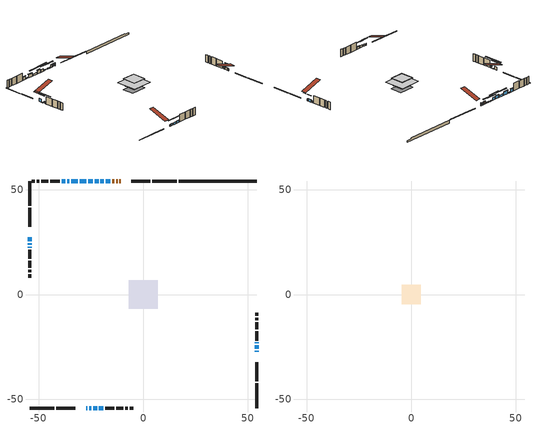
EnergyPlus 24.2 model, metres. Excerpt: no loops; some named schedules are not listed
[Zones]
conditioned space
 floor outside (Floor1 construction): -3.79,-3.79 -3.79,3.79 3.79,3.79 3.79,-3.79 z0.23
 floor adiabatic (AdiabaticFloorConstruction): -6.81,-6.81 -6.81,6.81 6.81,6.81 6.81,-6.81 z2.67
 floor foundation (Slab1 construction): -5.26,-4.03 -5.26,4.03 5.26,4.03 5.26,-4.03 z-1.51
 wall outside (RimJoist1 construction): 16.13,54.24 4.33,54.24 / -54.24,-54.24 -42.45,-54.24 / -54.24,54.24 -54.24,42.45 / 54.24,-54.24 54.24,-42.45 z0.23:0.53
 wall outside (RimJoist2 construction): 3.4,54.24 -5.71,54.24 / -41.52,-54.24 -32.4,-54.24 / -54.24,41.52 -54.24,32.4 / 54.24,-41.52 54.24,-32.4 z0.23:0.53
 wall outside (AdiabaticWallConstruction 1): -10.85,54.24 -11.37,54.24 / -12.3,54.24 -12.94,54.24 / -13.87,54.24 -14.75,54.24 z0.23:2.26
 wall outside (AdiabaticWallConstruction): 54.24,-27.26 54.24,-26.88 / -21.17,-54.24 -19.19,-54.24 z0.23:1.53; -27.26,-54.24 -26.65,-54.24 / 54.24,-23.32 54.24,-22.93 z0.23:1.45; -15.68,54.24 -17.99,54.24 z0.23:0.94; -18.92,54.24 -20.44,54.24 z0.23:0.74; -21.37,54.24 -23.17,54.24 z0.23:1.83; -24.1,54.24 -26.26,54.24 / -54.24,27.26 -54.24,25.48 / -37.21,54.24 -38.99,54.24 z0.23:2.26; -25.72,-54.24 -24.86,-54.24 z0.23:1.47; -23.93,-54.24 -22.1,-54.24 z0.23:1.65; 54.24,-25.95 54.24,-24.25 z0.23:1.73; -27.19,54.24 -30.34,54.24 z0.23:1.35; -54.24,24.56 -54.24,23.74 z0.23:0.51; -31.27,54.24 -34.37,54.24 z0.23:2.34; -35.29,54.24 -36.29,54.24 z0.23:0.54; -54.24,22.81 -54.24,22.43 z0.23:1.27
 wall outside (Wall1 construction): -39.92,54.24 -44.36,54.24 / -18.26,-54.24 -13.82,-54.24 / -54.24,21.5 -54.24,17.06 / 54.24,-22 54.24,-17.56 z0.23:5.11
 wall outside (Wall2 construction): -45.29,54.24 -48.72,54.24 / -12.89,-54.24 -9.46,-54.24 / -54.24,16.13 -54.24,12.7 / 54.24,-16.64 54.24,-13.2 z0.23:5.11
 wall outside (Wall3 construction): -49.65,54.24 -50.84,54.24 / -8.53,-54.24 -7.34,-54.24 / -54.24,11.77 -54.24,10.58 / 54.24,-12.27 54.24,-11.08 z0.23:5.11
 wall outside (Wall4 construction): -51.77,54.24 -53.32,54.24 / -6.41,-54.24 -4.87,-54.24 / -54.24,9.65 -54.24,8.11 / 54.24,-10.15 54.24,-8.61 z0.23:5.11
 wall foundation (FoundationWall1 construction): 17.06,54.24,-1.51 17.06,54.24,0.23 50.53,54.24,0.23 50.53,54.24,-0.31 54.24,54.24,-0.31 54.24,54.24,-1.51
 window (WindowConstruction): 54.24,-27.26 54.24,-26.88 z0.23:1.53
 window (WindowConstruction 15): -27.26,-54.24 -26.65,-54.24 z0.23:1.45
 window (WindowConstruction 7): -15.68,54.24 -17.99,54.24 z0.23:0.94
 window (WindowConstruction 8): -18.92,54.24 -20.44,54.24 z0.23:0.74
 window (WindowConstruction 9): -21.37,54.24 -23.17,54.24 z0.23:1.83
 window (WindowConstruction 10): -24.1,54.24 -26.26,54.24 z0.23:2.26
 window (WindowConstruction 11): -54.24,27.26 -54.24,25.48 z0.23:2.26
 window (WindowConstruction 12): -25.72,-54.24 -24.86,-54.24 z0.23:1.47
 window (WindowConstruction 13): -23.93,-54.24 -22.1,-54.24 z0.23:1.65
 window (WindowConstruction 1): 54.24,-25.95 54.24,-24.25 z0.23:1.73
 window (WindowConstruction 14): -27.19,54.24 -30.34,54.24 z0.23:1.35
 window (WindowConstruction 16): 54.24,-23.32 54.24,-22.93 z0.23:1.45
 window (WindowConstruction 17): -54.24,24.55 -54.24,23.74 z0.23:0.51
 window (WindowConstruction 2): -31.27,54.24 -34.37,54.24 z0.23:2.34
 window (WindowConstruction 3): -35.29,54.24 -36.29,54.24 z0.23:0.53
 window (WindowConstruction 4): -37.21,54.24 -38.99,54.24 z0.23:2.26
 window (WindowConstruction 5): -54.24,22.81 -54.24,22.43 z0.23:1.27
 window (WindowConstruction 6): -21.17,-54.24 -19.19,-54.24 z0.23:1.53
 door (Door): -10.86,54.24 -11.37,54.24 z0.23:2.26
 door (Door 1): -12.3,54.24 -12.94,54.24 z0.23:2.26
 door (Door 2): -13.87,54.24 -14.75,54.24 z0.23:2.26
 ceiling adiabatic (AdiabaticFloorConstruction): 6.81,-6.81 6.81,6.81 -6.81,6.81 -6.81,-6.81 z2.67
attic - vented
 floor to conditioned space (Floor2 construction Reversed): -4.44,-4.44 -4.44,4.44 4.44,4.44 4.44,-4.44 z5.11; -4.61,-4.61 -4.61,4.61 4.61,4.61 4.61,-4.61 z5.11
 roof outside (Roof1 construction): -9.93,54.24,5.11 -9.93,41.78,9.26 -6.64,41.78,9.26 -6.64,54.24,5.11; -28.19,-54.24,5.11 -28.19,-41.78,9.26 -31.48,-41.78,9.26 -31.48,-54.24,5.11; -54.24,28.19,5.11 -41.78,28.19,9.26 -41.78,31.48,9.26 -54.24,31.48,5.11; 54.24,-28.19,5.11 41.78,-28.19,9.26 41.78,-31.48,9.26 54.24,-31.48,5.11
shading: 54.24,-23.91 54.24,-30.23 54.66,-30.23 54.66,-23.91 z4.49; -20.96,54.24 -12.71,54.24 -12.71,54.66 -20.96,54.66 z3.91; -23.41,54.24 -15.95,54.24 -15.95,54.66 -23.41,54.66 z3.71; -26.14,54.24 -18.4,54.24 -18.4,54.66 -26.14,54.66 z4.8; -26.46,54.24 -23.9,54.24 -23.9,54.66 -26.46,54.66 z2.46; -54.24,22.51 -54.24,30.23 -54.66,30.23 -54.66,22.51 z5.23; -21.89,-54.24 -28.69,-54.24 -28.69,-54.66 -21.89,-54.66 z4.44; -19.13,-54.24 -26.9,-54.24 -26.9,-54.66 -19.13,-54.66 z4.62; 54.24,-24.05 54.24,-26.15 54.66,-26.15 54.66,-24.05 z1.93; -33.31,54.24 -24.22,54.24 -24.22,54.66 -33.31,54.66 z4.32; -54.24,17.93 -54.24,30.36 -54.66,30.36 -54.66,17.93 z6.32; -34.57,54.24 -31.07,54.24 -31.07,54.66 -34.57,54.66 z2.54; -36.49,54.24 -35.09,54.24 -35.09,54.66 -36.49,54.66 z0.74; -39.19,54.24 -37.01,54.24 -37.01,54.66 -39.19,54.66 z2.46; -54.24,22.23 -54.24,23.01 -54.66,23.01 -54.66,22.23 z1.47; -18.99,-54.24 -21.37,-54.24 -21.37,-54.66 -18.99,-54.66 z1.73
[Building]
Building 1: Terrain=Suburbs
[Site:Location]
Quebec Intl AP_QC: Latitude {deg}=46.8; Longitude {deg}=-71.38; Time Zone {hr}=-5; Elevation {m}=74; Keep Site Location Information=Yes
[Site:GroundTemperature:Shallow]
0.0108218, -2.24938, -2.43038, -1.3578, 2.94801, 7.23376, 10.9493, 13.303, 13.5029, 11.5886, 7.96783, 3.81355
[Site:WaterMainsTemperature]
Calculation Method=Schedule; Temperature Schedule=mains temperature schedule
[Material] Roughness=Rough; Thermal Absorptance=0.9
Name | Thickness {m} | Conductivity {W/m-K} | Density {kg/m3} | Specific Heat {J/kg-K} | Solar Absorptance | Visible Absorptance
asphalt or fiberglass shingles | 0.00635 | 0.162714 | 1121.4 | 1465.45 | 0.4 | 0.4
ceiling loosefill ins | 0.254 | 0.0480833 | 16.02 | 1046.75 | 0.7 | 0.7
ceiling stud and cavity | 0.1397 | 0.0857699 | 65.682 | 1177.47 | 0.7 | 0.7
concrete 4.0 in. | 0.1016 | 1.803125 | 2242.8 | 837.4 | 0.7 | 0.7
concrete 8.0 in. | 0.2032 | 1.803125 | 2242.8 | 837.4 | 0.7 | 0.7
door material | 0.04445 | 0.0451087 | 512.64 | 1214.23 | 0.7 | 0.7
exterior vertical ins | 0.0348425 | 0.029427 | 32.04 | 1214.23 | 0.7 | 0.7
floor covering | 0.0127 | 0.0433444 | 54.468 | 1339.84 | 0.6 | 0.6
floor rigid ins | 0.155448 | 0.029427 | 32.04 | 1214.23 | 0.7 | 0.7
floor rigid ins 1; wall rigid ins 2 | 0.512978 | 0.029427 | 32.04 | 1214.23 | 0.7 | 0.7
floor stud and cavity | 0.1397 | 0.223362 | 92.3553 | 1139.71 | 0.7 | 0.7
floor stud and cavity 1 | 0.1397 | 1.75129 | 37.0049 | 1207.88 | 0.7 | 0.7
furniture material conditioned space 1 | 0.1524 | 0.115458 | 640.8 | 1214.23 | 0.6 | 0.6
gypsum board | 0.0127 | 0.160291 | 801 | 837.4 | 0.6 | 0.6
gypsum board 1 | 0.0127 | 0.160291 | 801 | 837.4 | 0.7 | 0.7
osb sheathing 0.5 in. | 0.0127 | 0.115458 | 512.64 | 1214.23 | 0.7 | 0.7
osb sheathing 0.75 in. | 0.01905 | 0.115458 | 512.64 | 1214.23 | 0.7 | 0.7
osb sheathing 2.0 in. | 0.0508 | 0.115458 | 512.64 | 1214.23 | 0.7 | 0.7
rim joist rigid ins; wall rigid ins | 0.051816 | 0.029427 | 32.04 | 1214.23 | 0.7 | 0.7
rim joist stud and cavity | 0.0508 | 0.0385396 | 125.044 | 1163.47 | 0.6 | 0.6
wall rigid ins 1 | 0.103632 | 0.029427 | 32.04 | 1214.23 | 0.7 | 0.7
wall stud and cavity | 0.1397 | 0.152575 | 139.0536 | 1170.24 | 0.7 | 0.7
wall stud and cavity 1 | 0.1397 | 0.153758 | 139.0536 | 1170.24 | 0.7 | 0.7
wall stud and cavity 2 | 0.1397 | 0.319922 | 139.0536 | 1170.24 | 0.7 | 0.7
wall stud and cavity 3 | 0.1397 | 0.17099 | 139.0536 | 1170.24 | 0.7 | 0.7
wall stud and cavity 4 | 0.0889 | 0.380278 | 52.3479 | 1209.89 | 0.7 | 0.7
wall stud and cavity 5 | 0.0889 | 0.391764 | 83.0341 | 1211.67 | 0.7 | 0.7
wood siding | 0.0254 | 0.102417 | 544.68 | 1172.36 | 0.4 | 0.4
wood siding 1; wood siding 2; wood siding 3 | 0.0254 | 0.102417 | 544.68 | 1172.36 | 0.7 | 0.7
[WindowMaterial:SimpleGlazingSystem]
Name | U-Factor {W/m2-K} | Solar Heat Gain Coefficient
WindowMaterial | 2.04862 | 0.29
WindowMaterial 1 | 1.67274 | 0.42
WindowMaterial 10 | 1.77324 | 0.4
WindowMaterial 11 | 1.797087 | 0.38
WindowMaterial 12 | 1.76926 | 0.39
WindowMaterial 13 | 1.60233 | 0.44
WindowMaterial 14 | 2.97754 | 0.61
WindowMaterial 15 | 2.992306 | 0.59
WindowMaterial 16 | 2.830483 | 0.28
WindowMaterial 2 | 1.55804 | 0.46
WindowMaterial 3 | 1.882257 | 0.35
WindowMaterial 4 | 1.802765 | 0.39
WindowMaterial 5 | 2.06793 | 0.29
WindowMaterial 6 | 1.765858 | 0.39
WindowMaterial 7 | 1.7846 | 0.38
WindowMaterial 8 | 1.77494 | 0.38
WindowMaterial 9 | 1.65911 | 0.43
[Construction]
AdiabaticFloorConstruction: floor stud and cavity 1, floor rigid ins 1, osb sheathing 0.75 in., floor covering
AdiabaticWallConstruction: wood siding 2, wall rigid ins 2, wall stud and cavity 4, gypsum board
AdiabaticWallConstruction 1: wood siding 3, wall rigid ins 2, wall stud and cavity 4, gypsum board
Door; Door 1; Door 2: door material
Floor1 construction: floor stud and cavity, floor rigid ins, osb sheathing 0.75 in., floor covering
Floor2 construction Reversed: gypsum board, ceiling stud and cavity, ceiling loosefill ins
FoundationWall1 construction: concrete 8.0 in., gypsum board 1
furniture construction conditioned space 1: furniture material conditioned space 1
PartitionWallConstruction: gypsum board, wall stud and cavity 5, gypsum board
RimJoist1 construction; RimJoist2 construction: wood siding 1, rim joist rigid ins, osb sheathing 2.0 in., rim joist stud and cavity
Roof1 construction: asphalt or fiberglass shingles
Slab1 construction: concrete 4.0 in.
Wall1 construction: wood siding, wall rigid ins, osb sheathing 0.5 in., wall stud and cavity, gypsum board
Wall2 construction: wood siding, wall rigid ins, osb sheathing 0.5 in., wall stud and cavity 1, gypsum board
Wall3 construction: wood siding, wall rigid ins 1, osb sheathing 0.5 in., wall stud and cavity 2, gypsum board
Wall4 construction: wood siding, wall rigid ins, osb sheathing 0.5 in., wall stud and cavity 3, gypsum board
WindowConstruction: WindowMaterial
WindowConstruction 1: WindowMaterial 1
WindowConstruction 10: WindowMaterial 10
WindowConstruction 11; WindowConstruction 4: WindowMaterial 4
WindowConstruction 12: WindowMaterial 11
WindowConstruction 13: WindowMaterial 12
WindowConstruction 14: WindowMaterial 13
WindowConstruction 15: WindowMaterial 14
WindowConstruction 16: WindowMaterial 15
WindowConstruction 17: WindowMaterial 16
WindowConstruction 2: WindowMaterial 2
WindowConstruction 3: WindowMaterial 3
WindowConstruction 5: WindowMaterial 5
WindowConstruction 6: WindowMaterial 6
WindowConstruction 7: WindowMaterial 7
WindowConstruction 8: WindowMaterial 8
WindowConstruction 9: WindowMaterial 9
[Zone] Multiplier=1; Part of Total Floor Area=Yes
Name | Volume {m3}
attic - vented | 110.57
conditioned space | 691.6
[Space]
Name | Zone | Volume {m3}
attic - vented 1 | attic - vented | 110.57
conditioned space 1 | conditioned space | 691.6
[ZoneInfiltration:EffectiveLeakageArea]
infil attic - vented 1: Zone or Space=attic - vented 1; Schedule=Always On Discrete; Effective Air Leakage Area {cm2}=6050.95; Stack Coefficient=0.000289019; Wind Coefficient=1.14864e-05
[ZoneMixing]
whole house fan mix: Zone or Space=attic - vented; Schedule=Always On Continuous; Design Flow Rate Calculation Method=Flow/Zone; Design Flow Rate {m3/s}=0; Source Zone or Space=conditioned space
[SurfaceProperty:ExposedFoundationPerimeter]
Slab1: Exposed Perimeter Calculation Method=TotalExposedPerimeter; Total Exposed Perimeter {m}=37.187
[InternalMass] Zone or ZoneList=conditioned space; Space or SpaceList=conditioned space 1
Name | Construction | Surface Area {m2}
furniture mass conditioned space 1 | furniture construction conditioned space 1 | 131.208
partition wall mass | PartitionWallConstruction | 328.02
[Lights]
interior lighting: Zone or ZoneList or Space or SpaceList=conditioned space 1; Schedule=interior lighting schedule; Design Level Calculation Method=LightingLevel; Lighting Level {W}=343.2; Return Air Fraction=0; Fraction Radiant=0.6; Fraction Visible=0.2; Fraction Replaceable=1
[People]
occupants: Zone or ZoneList or Space or SpaceList=conditioned space 1; Number of People Schedule=occupants schedule; Number of People Calculation Method=People; Number of People=3; Fraction Radiant=0.314171; Sensible Heat Fraction=0.56303; Activity Level Schedule=occupants activity schedule; Carbon Dioxide Generation Rate {m3/s-W}=0; Enable ASHRAE 55 Comfort Warnings=No; Mean Radiant Temperature Calculation Type=EnclosureAveraged
[ElectricEquipment] Zone or ZoneList or Space or SpaceList=conditioned space 1; Design Level Calculation Method=EquipmentLevel
Name | Schedule | Design Level {W} | Fraction Latent | Fraction Radiant | Fraction Lost
clothes dryer | clothes dryer schedule | 140.772 | 0.015 | 0.081 | 0.85
clothes washer | clothes washer schedule | 32.1985 | 0.03 | 0.162 | 0.7
cooking range | cooking range schedule | 215.147 | 0.08 | 0.432 | 0.2
dishwasher | dishwasher schedule | 66.8632 | 0.3 | 0.18 | 0.4
fridge | fridge schedule | 72.9452 | 0 | 0.6 | 0
mech vent bath fan 0 | mech vent bath fan 0 schedule | 50.2 | 0 | 0 | 1
mech vent house fan | mech vent house fan schedule | 0 | 0 | 0 | 1
mech vent house fan cfis | mech vent house fan cfis schedule | 0 | 0 | 0 | 0
mech vent range fan 0 | mech vent range fan 0 schedule | 57 | 0 | 0 | 1
misc plug loads | misc plug loads schedule | 494.7 | 0.045 | 0.513 | 0.1
whole house fan | Always On Discrete | 0 | 0 | 0 | 1
[OtherEquipment] Zone or ZoneList or Space or SpaceList=conditioned space 1; Design Level Calculation Method=EquipmentLevel
Name | Fuel Type | Schedule | Design Level {W} | Fraction Latent | Fraction Radiant | Fraction Lost
clothes dryer 1 | Electricity | clothes dryer schedule | 0 | 0.015 | 0.081 | 0.85
cooking range 1 | Electricity | cooking range schedule | 0 | 0.08 | 0.432 | 0.2
general water use latent | None | general water use schedule | 62.594 | 1 | 0 | 0
general water use sensible | None | general water use schedule | -61.6891 | 0 | 0.6 | 0
mech vent house fan latent load | None | Always On Discrete | 0 | 1 | 0 | 0
mech vent house fan sensible load | None | Always On Discrete | 0 | 0 | 0 | 0
water heater energy adjustment1 | Electricity | Always On Discrete | 0.01 | 0 | 0 | 1
[ZoneInfiltration:DesignFlowRate] Zone or ZoneList or Space or SpaceList=conditioned space 1; Schedule=Always On Discrete; Design Flow Rate Calculation Method=Flow/Zone; Design Flow Rate {m3/s}=0
infil flow; natural vent flow; whole house fan flow
[ZoneControl:Thermostat]
conditioned space Thermostat: Zone or ZoneList=conditioned space; Control Type Schedule=conditioned space Thermostat Schedule; Control 1=conditioned space temperature setpoint; Temperature Difference Between Cutout And Setpoint {deltaC}=0
[ThermostatSetpoint:DualSetpoint]
conditioned space temperature setpoint: Heating Setpoint Temperature Schedule=heating setpoint; Cooling Setpoint Temperature Schedule=cooling setpoint
[Zone equipment]
conditioned space: electric baseboard
[Foundation:Kiva]
Foundation Kiva 1: Initial Indoor Air Temperature {C}=18; Wall Height Above Grade {m}=0.230002; Wall Depth Below Slab {m}=0.2032; Custom Block Material Name 1=exterior vertical ins; Custom Block Depth 1 {m}=1.74001; Custom Block X Position 1 {m}=0.2159; Custom Block Z Position 1 {m}=0
[Foundation:Kiva:Settings]
Soil Conductivity {W/m-K}=0.849921; Soil Density {kg/m3}=1842.3; Soil Specific Heat {J/kg-K}=418.7; Ground Solar Absorptivity=0.9; Ground Thermal Absorptivity=0.9; Ground Surface Roughness {m}=0.03; Far-Field Width {m}=40; Deep-Ground Boundary Condition=ZeroFlux; Deep-Ground Depth {m}=40; Minimum Cell Dimension {m}=0.2; Maximum Cell Growth Coefficient=3; Simulation Timestep=Timestep
[Exterior:Lights]
exterior lighting: Schedule=exterior lighting schedule; Design Level {W}=75.6
[EnergyManagementSystem:Sensor] Output:Variable or Output:Meter Index Key=conditioned space
Name | Output:Variable or Output:Meter
conditioned_space_clg_unmet_s | Zone Cooling Setpoint Not Met Time
conditioned_space_htg_unmet_s | Zone Heating Setpoint Not Met Time
fridge_tin_s; tin_s; tin_s_1 | Zone Mean Air Temperature
tout_s | Zone Outdoor Air Drybulb Temperature
win_s | Zone Air Humidity Ratio
[Schedule:Constant]
Name | Hourly Value
Always On Continuous; mech vent house fan schedule; mech vent house fan cfis schedule; Always On Discrete | 1
occupants activity schedule | 117.228
fridge schedule | 0
[Schedule:Week:Daily]
interior lighting schedule Week Rule - Jan1-Jan27: interior lighting schedule day, interior lighting schedule day, interior lighting schedule day, interior lighting schedule day, interior lighting schedule day, interior lighting schedule day, interior lighting schedule day, interior lighting schedule default day, interior lighting schedule default day, interior lighting schedule default day, interior lighting schedule default day, interior lighting schedule default day
interior lighting schedule Week Rule - Jan28-Feb3: interior lighting schedule day, interior lighting schedule day, interior lighting schedule day, interior lighting schedule day, interior lighting schedule day 1, interior lighting schedule day 1, interior lighting schedule day 1, interior lighting schedule default day, interior lighting schedule default day, interior lighting schedule default day, interior lighting schedule default day, interior lighting schedule default day
interior lighting schedule Week Rule - Feb4-Feb24: interior lighting schedule day 1, interior lighting schedule day 1, interior lighting schedule day 1, interior lighting schedule day 1, interior lighting schedule day 1, interior lighting schedule day 1, interior lighting schedule day 1, interior lighting schedule default day, interior lighting schedule default day, interior lighting schedule default day, interior lighting schedule default day, interior lighting schedule default day
interior lighting schedule Week Rule - Feb25-Mar3: interior lighting schedule day 1, interior lighting schedule day 1, interior lighting schedule day 1, interior lighting schedule day 1, interior lighting schedule day 2, interior lighting schedule day 2, interior lighting schedule day 2, interior lighting schedule default day, interior lighting schedule default day, interior lighting schedule default day, interior lighting schedule default day, interior lighting schedule default day
interior lighting schedule Week Rule - Mar4-Mar31: interior lighting schedule day 2, interior lighting schedule day 2, interior lighting schedule day 2, interior lighting schedule day 2, interior lighting schedule day 2, interior lighting schedule day 2, interior lighting schedule day 2, interior lighting schedule default day, interior lighting schedule default day, interior lighting schedule default day, interior lighting schedule default day, interior lighting schedule default day
interior lighting schedule Week Rule - Apr1-Apr28: interior lighting schedule day 3, interior lighting schedule day 3, interior lighting schedule day 3, interior lighting schedule day 3, interior lighting schedule day 3, interior lighting schedule day 3, interior lighting schedule day 3, interior lighting schedule default day, interior lighting schedule default day, interior lighting schedule default day, interior lighting schedule default day, interior lighting schedule default day
interior lighting schedule Week Rule - Apr29-May5: interior lighting schedule day 3, interior lighting schedule day 3, interior lighting schedule day 4, interior lighting schedule day 4, interior lighting schedule day 4, interior lighting schedule day 4, interior lighting schedule day 4, interior lighting schedule default day, interior lighting schedule default day, interior lighting schedule default day, interior lighting schedule default day, interior lighting schedule default day
interior lighting schedule Week Rule - May6-May26: interior lighting schedule day 4, interior lighting schedule day 4, interior lighting schedule day 4, interior lighting schedule day 4, interior lighting schedule day 4, interior lighting schedule day 4, interior lighting schedule day 4, interior lighting schedule default day, interior lighting schedule default day, interior lighting schedule default day, interior lighting schedule default day, interior lighting schedule default day
interior lighting schedule Week Rule - May27-Jun2: interior lighting schedule day 4, interior lighting schedule day 4, interior lighting schedule day 4, interior lighting schedule day 4, interior lighting schedule day 4, interior lighting schedule day 5, interior lighting schedule day 5, interior lighting schedule default day, interior lighting schedule default day, interior lighting schedule default day, interior lighting schedule default day, interior lighting schedule default day
interior lighting schedule Week Rule - Jun3-Jun30: interior lighting schedule day 5, interior lighting schedule day 5, interior lighting schedule day 5, interior lighting schedule day 5, interior lighting schedule day 5, interior lighting schedule day 5, interior lighting schedule day 5, interior lighting schedule default day, interior lighting schedule default day, interior lighting schedule default day, interior lighting schedule default day, interior lighting schedule default day
interior lighting schedule Week Rule - Jul1-Jul28: interior lighting schedule day 6, interior lighting schedule day 6, interior lighting schedule day 6, interior lighting schedule day 6, interior lighting schedule day 6, interior lighting schedule day 6, interior lighting schedule day 6, interior lighting schedule default day, interior lighting schedule default day, interior lighting schedule default day, interior lighting schedule default day, interior lighting schedule default day
interior lighting schedule Week Rule - Jul29-Aug4: interior lighting schedule day 6, interior lighting schedule day 6, interior lighting schedule day 6, interior lighting schedule day 7, interior lighting schedule day 7, interior lighting schedule day 7, interior lighting schedule day 7, interior lighting schedule default day, interior lighting schedule default day, interior lighting schedule default day, interior lighting schedule default day, interior lighting schedule default day
interior lighting schedule Week Rule - Aug5-Aug25: interior lighting schedule day 7, interior lighting schedule day 7, interior lighting schedule day 7, interior lighting schedule day 7, interior lighting schedule day 7, interior lighting schedule day 7, interior lighting schedule day 7, interior lighting schedule default day, interior lighting schedule default day, interior lighting schedule default day, interior lighting schedule default day, interior lighting schedule default day
interior lighting schedule Week Rule - Aug26-Sep1: interior lighting schedule day 7, interior lighting schedule day 7, interior lighting schedule day 7, interior lighting schedule day 7, interior lighting schedule day 7, interior lighting schedule day 7, interior lighting schedule day 8, interior lighting schedule default day, interior lighting schedule default day, interior lighting schedule default day, interior lighting schedule default day, interior lighting schedule default day
interior lighting schedule Week Rule - Sep2-Sep29: interior lighting schedule day 8, interior lighting schedule day 8, interior lighting schedule day 8, interior lighting schedule day 8, interior lighting schedule day 8, interior lighting schedule day 8, interior lighting schedule day 8, interior lighting schedule default day, interior lighting schedule default day, interior lighting schedule default day, interior lighting schedule default day, interior lighting schedule default day
interior lighting schedule Week Rule - Sep30-Oct6: interior lighting schedule day 8, interior lighting schedule day 9, interior lighting schedule day 9, interior lighting schedule day 9, interior lighting schedule day 9, interior lighting schedule day 9, interior lighting schedule day 9, interior lighting schedule default day, interior lighting schedule default day, interior lighting schedule default day, interior lighting schedule default day, interior lighting schedule default day
interior lighting schedule Week Rule - Oct7-Oct27: interior lighting schedule day 9, interior lighting schedule day 9, interior lighting schedule day 9, interior lighting schedule day 9, interior lighting schedule day 9, interior lighting schedule day 9, interior lighting schedule day 9, interior lighting schedule default day, interior lighting schedule default day, interior lighting schedule default day, interior lighting schedule default day, interior lighting schedule default day
interior lighting schedule Week Rule - Oct28-Nov3: interior lighting schedule day 9, interior lighting schedule day 9, interior lighting schedule day 9, interior lighting schedule day 9, interior lighting schedule day 10, interior lighting schedule day 10, interior lighting schedule day 10, interior lighting schedule default day, interior lighting schedule default day, interior lighting schedule default day, interior lighting schedule default day, interior lighting schedule default day
interior lighting schedule Week Rule - Nov4-Nov24: interior lighting schedule day 10, interior lighting schedule day 10, interior lighting schedule day 10, interior lighting schedule day 10, interior lighting schedule day 10, interior lighting schedule day 10, interior lighting schedule day 10, interior lighting schedule default day, interior lighting schedule default day, interior lighting schedule default day, interior lighting schedule default day, interior lighting schedule default day
interior lighting schedule Week Rule - Nov25-Dec1: interior lighting schedule day 10, interior lighting schedule day 10, interior lighting schedule day 10, interior lighting schedule day 10, interior lighting schedule day 10, interior lighting schedule day 10, interior lighting schedule day 11, interior lighting schedule default day, interior lighting schedule default day, interior lighting schedule default day, interior lighting schedule default day, interior lighting schedule default day
interior lighting schedule Week Rule - Dec2-Dec31: interior lighting schedule day 11, interior lighting schedule day 11, interior lighting schedule day 11, interior lighting schedule day 11, interior lighting schedule day 11, interior lighting schedule day 11, interior lighting schedule day 11, interior lighting schedule default day, interior lighting schedule default day, interior lighting schedule default day, interior lighting schedule default day, interior lighting schedule default day
occupants schedule Week Rule - Jan1-Dec31: occupants schedule day, occupants schedule day, occupants schedule day, occupants schedule day, occupants schedule day, occupants schedule day, occupants schedule day, occupants schedule default day, occupants schedule default day, occupants schedule default day, occupants schedule default day, occupants schedule default day
clothes dryer schedule Week Rule - Jan1-Dec31: clothes dryer schedule day, clothes dryer schedule day, clothes dryer schedule day, clothes dryer schedule day, clothes dryer schedule day, clothes dryer schedule day, clothes dryer schedule day, clothes dryer schedule default day, clothes dryer schedule default day, clothes dryer schedule default day, clothes dryer schedule default day, clothes dryer schedule default day
clothes washer schedule Week Rule - Jan1-Dec31: clothes washer schedule day, clothes washer schedule day, clothes washer schedule day, clothes washer schedule day, clothes washer schedule day, clothes washer schedule day, clothes washer schedule day, clothes washer schedule default day, clothes washer schedule default day, clothes washer schedule default day, clothes washer schedule default day, clothes washer schedule default day
cooking range schedule Week Rule - Jan1-Dec31: cooking range schedule day, cooking range schedule day, cooking range schedule day, cooking range schedule day, cooking range schedule day, cooking range schedule day, cooking range schedule day, cooking range schedule default day, cooking range schedule default day, cooking range schedule default day, cooking range schedule default day, cooking range schedule default day
dishwasher schedule Week Rule - Jan1-Dec31: dishwasher schedule day, dishwasher schedule day, dishwasher schedule day, dishwasher schedule day, dishwasher schedule day, dishwasher schedule day, dishwasher schedule day, dishwasher schedule default day, dishwasher schedule default day, dishwasher schedule default day, dishwasher schedule default day, dishwasher schedule default day
mech vent bath fan 0 schedule Week Rule - Jan1-Dec31: mech vent bath fan 0 schedule day, mech vent bath fan 0 schedule day, mech vent bath fan 0 schedule day, mech vent bath fan 0 schedule day, mech vent bath fan 0 schedule day, mech vent bath fan 0 schedule day, mech vent bath fan 0 schedule day, mech vent bath fan 0 schedule default day, mech vent bath fan 0 schedule default day, mech vent bath fan 0 schedule default day, mech vent bath fan 0 schedule default day, mech vent bath fan 0 schedule default day
mech vent range fan 0 schedule Week Rule - Jan1-Dec31: mech vent range fan 0 schedule day, mech vent range fan 0 schedule day, mech vent range fan 0 schedule day, mech vent range fan 0 schedule day, mech vent range fan 0 schedule day, mech vent range fan 0 schedule day, mech vent range fan 0 schedule day, mech vent range fan 0 schedule default day, mech vent range fan 0 schedule default day, mech vent range fan 0 schedule default day, mech vent range fan 0 schedule default day, mech vent range fan 0 schedule default day
misc plug loads schedule Week Rule - Jan1-Dec31: misc plug loads schedule day, misc plug loads schedule day, misc plug loads schedule day, misc plug loads schedule day, misc plug loads schedule day, misc plug loads schedule day, misc plug loads schedule day, misc plug loads schedule default day, misc plug loads schedule default day, misc plug loads schedule default day, misc plug loads schedule default day, misc plug loads schedule default day
general water use schedule Week Rule - Jan1-Dec31: general water use schedule day, general water use schedule day, general water use schedule day, general water use schedule day, general water use schedule day, general water use schedule day, general water use schedule day, general water use schedule default day, general water use schedule default day, general water use schedule default day, general water use schedule default day, general water use schedule default day
exterior lighting schedule Week Rule - Jan1-Jan27: exterior lighting schedule day, exterior lighting schedule day, exterior lighting schedule day, exterior lighting schedule day, exterior lighting schedule day, exterior lighting schedule day, exterior lighting schedule day, exterior lighting schedule default day, exterior lighting schedule default day, exterior lighting schedule default day, exterior lighting schedule default day, exterior lighting schedule default day
exterior lighting schedule Week Rule - Jan28-Feb3: exterior lighting schedule day, exterior lighting schedule day, exterior lighting schedule day, exterior lighting schedule day, exterior lighting schedule day 1, exterior lighting schedule day 1, exterior lighting schedule day 1, exterior lighting schedule default day, exterior lighting schedule default day, exterior lighting schedule default day, exterior lighting schedule default day, exterior lighting schedule default day
exterior lighting schedule Week Rule - Feb4-Feb24: exterior lighting schedule day 1, exterior lighting schedule day 1, exterior lighting schedule day 1, exterior lighting schedule day 1, exterior lighting schedule day 1, exterior lighting schedule day 1, exterior lighting schedule day 1, exterior lighting schedule default day, exterior lighting schedule default day, exterior lighting schedule default day, exterior lighting schedule default day, exterior lighting schedule default day
exterior lighting schedule Week Rule - Feb25-Mar3: exterior lighting schedule day 1, exterior lighting schedule day 1, exterior lighting schedule day 1, exterior lighting schedule day 1, exterior lighting schedule day 2, exterior lighting schedule day 2, exterior lighting schedule day 2, exterior lighting schedule default day, exterior lighting schedule default day, exterior lighting schedule default day, exterior lighting schedule default day, exterior lighting schedule default day
exterior lighting schedule Week Rule - Mar4-Mar31: exterior lighting schedule day 2, exterior lighting schedule day 2, exterior lighting schedule day 2, exterior lighting schedule day 2, exterior lighting schedule day 2, exterior lighting schedule day 2, exterior lighting schedule day 2, exterior lighting schedule default day, exterior lighting schedule default day, exterior lighting schedule default day, exterior lighting schedule default day, exterior lighting schedule default day
exterior lighting schedule Week Rule - Apr1-Apr28: exterior lighting schedule day 3, exterior lighting schedule day 3, exterior lighting schedule day 3, exterior lighting schedule day 3, exterior lighting schedule day 3, exterior lighting schedule day 3, exterior lighting schedule day 3, exterior lighting schedule default day, exterior lighting schedule default day, exterior lighting schedule default day, exterior lighting schedule default day, exterior lighting schedule default day
exterior lighting schedule Week Rule - Apr29-May5: exterior lighting schedule day 3, exterior lighting schedule day 3, exterior lighting schedule day 4, exterior lighting schedule day 4, exterior lighting schedule day 4, exterior lighting schedule day 4, exterior lighting schedule day 4, exterior lighting schedule default day, exterior lighting schedule default day, exterior lighting schedule default day, exterior lighting schedule default day, exterior lighting schedule default day
exterior lighting schedule Week Rule - May6-May26: exterior lighting schedule day 4, exterior lighting schedule day 4, exterior lighting schedule day 4, exterior lighting schedule day 4, exterior lighting schedule day 4, exterior lighting schedule day 4, exterior lighting schedule day 4, exterior lighting schedule default day, exterior lighting schedule default day, exterior lighting schedule default day, exterior lighting schedule default day, exterior lighting schedule default day
[Schedule:Year]
interior lighting schedule: interior lighting schedule Week Rule - Jan1-Jan27, 1, 1, 1, 27, interior lighting schedule Week Rule - Jan28-Feb3, 1, 28, 2, 3, interior lighting schedule Week Rule - Feb4-Feb24, 2, 4, 2, 24, interior lighting schedule Week Rule - Feb25-Mar3, 2, 25, 3, 3, interior lighting schedule Week Rule - Mar4-Mar31, 3, 4, 3, 31, interior lighting schedule Week Rule - Apr1-Apr28, 4, 1, 4, 28, interior lighting schedule Week Rule - Apr29-May5, 4, 29, 5, 5, interior lighting schedule Week Rule - May6-May26, 5, 6, 5, 26, interior lighting schedule Week Rule - May27-Jun2, 5, 27, 6, 2, interior lighting schedule Week Rule - Jun3-Jun30, 6, 3, 6, 30, interior lighting schedule Week Rule - Jul1-Jul28, 7, 1, 7, 28, interior lighting schedule Week Rule - Jul29-Aug4, 7, 29, 8, 4, interior lighting schedule Week Rule - Aug5-Aug25, 8, 5, 8, 25, interior lighting schedule Week Rule - Aug26-Sep1, 8, 26, 9, 1, interior lighting schedule Week Rule - Sep2-Sep29, 9, 2, 9, 29, interior lighting schedule Week Rule - Sep30-Oct6, 9, 30, 10, 6, interior lighting schedule Week Rule - Oct7-Oct27, 10, 7, 10, 27, interior lighting schedule Week Rule - Oct28-Nov3, 10, 28, 11, 3, interior lighting schedule Week Rule - Nov4-Nov24, 11, 4, 11, 24, interior lighting schedule Week Rule - Nov25-Dec1, 11, 25, 12, 1, interior lighting schedule Week Rule - Dec2-Dec31, 12, 2, 12, 31
occupants schedule: occupants schedule Week Rule - Jan1-Dec31, 1, 1, 12, 31
clothes dryer schedule: clothes dryer schedule Week Rule - Jan1-Dec31, 1, 1, 12, 31
clothes washer schedule: clothes washer schedule Week Rule - Jan1-Dec31, 1, 1, 12, 31
cooking range schedule: cooking range schedule Week Rule - Jan1-Dec31, 1, 1, 12, 31
dishwasher schedule: dishwasher schedule Week Rule - Jan1-Dec31, 1, 1, 12, 31
mech vent bath fan 0 schedule: mech vent bath fan 0 schedule Week Rule - Jan1-Dec31, 1, 1, 12, 31
mech vent range fan 0 schedule: mech vent range fan 0 schedule Week Rule - Jan1-Dec31, 1, 1, 12, 31
misc plug loads schedule: misc plug loads schedule Week Rule - Jan1-Dec31, 1, 1, 12, 31
general water use schedule: general water use schedule Week Rule - Jan1-Dec31, 1, 1, 12, 31
exterior lighting schedule: exterior lighting schedule Week Rule - Jan1-Jan27, 1, 1, 1, 27, exterior lighting schedule Week Rule - Jan28-Feb3, 1, 28, 2, 3, exterior lighting schedule Week Rule - Feb4-Feb24, 2, 4, 2, 24, exterior lighting schedule Week Rule - Feb25-Mar3, 2, 25, 3, 3, exterior lighting schedule Week Rule - Mar4-Mar31, 3, 4, 3, 31, exterior lighting schedule Week Rule - Apr1-Apr28, 4, 1, 4, 28, exterior lighting schedule Week Rule - Apr29-May5, 4, 29, 5, 5, exterior lighting schedule Week Rule - May6-May26, 5, 6, 5, 26, exterior lighting schedule Week Rule - May27-Jun2, 5, 27, 6, 2, exterior lighting schedule Week Rule - Jun3-Jun30, 6, 3, 6, 30, exterior lighting schedule Week Rule - Jul1-Jul28, 7, 1, 7, 28, exterior lighting schedule Week Rule - Jul29-Aug4, 7, 29, 8, 4, exterior lighting schedule Week Rule - Aug5-Aug25, 8, 5, 8, 25, exterior lighting schedule Week Rule - Aug26-Sep1, 8, 26, 9, 1, exterior lighting schedule Week Rule - Sep2-Sep29, 9, 2, 9, 29, exterior lighting schedule Week Rule - Sep30-Oct6, 9, 30, 10, 6, exterior lighting schedule Week Rule - Oct7-Oct27, 10, 7, 10, 27, exterior lighting schedule Week Rule - Oct28-Nov3, 10, 28, 11, 3, exterior lighting schedule Week Rule - Nov4-Nov24, 11, 4, 11, 24, exterior lighting schedule Week Rule - Nov25-Dec1, 11, 25, 12, 1, exterior lighting schedule Week Rule - Dec2-Dec31, 12, 2, 12, 31
[Schedule:Compact]
conditioned space Thermostat Schedule: Through: 12/31, For: AllDays, Until: 24:00, 4
mains temperature schedule: Through: 01/01, For: AllDays, Until: 24:00, 5.175, Through: 01/02, For: AllDays, Until: 24:00, 5.10167, Through: 01/03, For: AllDays, Until: 24:00, 5.02889, Through: 01/04, For: AllDays, Until: 24:00, 4.95778, Through: 01/05, For: AllDays, Until: 24:00, 4.88778, Through: 01/06, For: AllDays, Until: 24:00, 4.81833, Through: 01/07, For: AllDays, Until: 24:00, 4.75056, Through: 01/08, For: AllDays, Until: 24:00, 4.68389, Through: 01/09, For: AllDays, Until: 24:00, 4.61833, Through: 01/10, For: AllDays, Until: 24:00, 4.55389, Through: 01/11, For: AllDays, Until: 24:00, 4.49056, Through: 01/12, For: AllDays, Until: 24:00, 4.42889, Through: 01/13, For: AllDays, Until: 24:00, 4.36778, Through: 01/14, For: AllDays, Until: 24:00, 4.30889, Through: 01/15, For: AllDays, Until: 24:00, 4.25056, Through: 01/16, For: AllDays, Until: 24:00, 4.19389, Through: 01/17, For: AllDays, Until: 24:00, 4.13833, Through: 01/18, For: AllDays, Until: 24:00, 4.08444, Through: 01/19, For: AllDays, Until: 24:00, 4.03167, Through: 01/20, For: AllDays, Until: 24:00, 3.98056, Through: 01/21, For: AllDays, Until: 24:00, 3.93056, Through: 01/22, For: AllDays, Until: 24:00, 3.88222, Through: 01/23, For: AllDays, Until: 24:00, 3.835, Through: 01/24, For: AllDays, Until: 24:00, 3.78944, Through: 01/25, For: AllDays, Until: 24:00, 3.74556, Through: 01/26, For: AllDays, Until: 24:00, 3.70278, Through: 01/27, For: AllDays, Until: 24:00, 3.66167, Through: 01/28, For: AllDays, Until: 24:00, 3.62167, Through: 01/29, For: AllDays, Until: 24:00, 3.58389, Through: 01/30, For: AllDays, Until: 24:00, 3.54722, Through: 01/31, For: AllDays, Until: 24:00, 3.51167, Through: 02/01, For: AllDays, Until: 24:00, 3.47833, Through: 02/02, For: AllDays, Until: 24:00, 3.44611, Through: 02/03, For: AllDays, Until: 24:00, 3.41556, Through: 02/04, For: AllDays, Until: 24:00, 3.38667, Through: 02/05, For: AllDays, Until: 24:00, 3.35944, Through: 02/06, For: AllDays, Until: 24:00, 3.33389, Through: 02/07, For: AllDays, Until: 24:00, 3.30944, Through: 02/08, For: AllDays, Until: 24:00, 3.28667, Through: 02/09, For: AllDays, Until: 24:00, 3.26611, Through: 02/10, For: AllDays, Until: 24:00, 3.24667, Through: 02/11, For: AllDays, Until: 24:00, 3.22889, Through: 02/12, For: AllDays, Until: 24:00, 3.21278, Through: 02/13, For: AllDays, Until: 24:00, 3.19833, Through: 02/14, For: AllDays, Until: 24:00, 3.18556, Through: 02/15, For: AllDays, Until: 24:00, 3.17389, Through: 02/16, For: AllDays, Until: 24:00, 3.16444, Through: 02/17, For: AllDays, Until: 24:00, 3.15667, Through: 02/18, For: AllDays, Until: 24:00, 3.15056, Through: 02/19, For: AllDays, Until: 24:00, 3.14556, Through: 02/20, For: AllDays, Until: 24:00, 3.14278, Through: 02/21, For: AllDays, Until: 24:00, 3.14111, Through: 02/22, For: AllDays, Until: 24:00, 3.14167, Through: 02/23, For: AllDays, Until: 24:00, 3.14333, Through: 02/24, For: AllDays, Until: 24:00, 3.14722, Through: 02/25, For: AllDays, Until: 24:00, 3.15222, Through: 02/26, For: AllDays, Until: 24:00, 3.15944, Through: 02/27, For: AllDays, Until: 24:00, 3.16778, Through: 02/28, For: AllDays, Until: 24:00, 3.17778, Through: 03/01, For: AllDays, Until: 24:00, 3.18944, Through: 03/02, For: AllDays, Until: 24:00, 3.20333, Through: 03/03, For: AllDays, Until: 24:00, 3.21833, Through: 03/04, For: AllDays, Until: 24:00, 3.235, Through: 03/05, For: AllDays, Until: 24:00, 3.25333, Through: 03/06, For: AllDays, Until: 24:00, 3.27333, Through: 03/07, For: AllDays, Until: 24:00, 3.29444, Through: 03/08, For: AllDays, Until: 24:00, 3.31778, Through: 03/09, For: AllDays, Until: 24:00, 3.34222, Through: 03/10, For: AllDays, Until: 24:00, 3.36889, Through: 03/11, For: AllDays, Until: 24:00, 3.39667, Through: 03/12, For: AllDays, Until: 24:00, 3.42611, Through: 03/13, For: AllDays, Until: 24:00, 3.45722, Through: 03/14, For: AllDays, Until: 24:00, 3.49, Through: 03/15, For: AllDays, Until: 24:00, 3.52389, Through: 03/16, For: AllDays, Until: 24:00, 3.55944, Through: 03/17, For: AllDays, Until: 24:00, 3.59667, Through: 03/18, For: AllDays, Until: 24:00, 3.63556, Through: 03/19, For: AllDays, Until: 24:00, 3.67556, Through: 03/20, For: AllDays, Until: 24:00, 3.71722, Through: 03/21, For: AllDays, Until: 24:00, 3.76056, Through: 03/22, For: AllDays, Until: 24:00, 3.80556, Through: 03/23, For: AllDays, Until: 24:00, 3.85111, Through: 03/24, For: AllDays, Until: 24:00, 3.89889, Through: 03/25, For: AllDays, Until: 24:00, 3.94778, Through: 03/26, For: AllDays, Until: 24:00, 3.99833, Through: 03/27, For: AllDays, Until: 24:00, 4.05, Through: 03/28, For: AllDays, Until: 24:00, 4.10333, Through: 03/29, For: AllDays, Until: 24:00, 4.15778, Through: 03/30, For: AllDays, Until: 24:00, 4.21333, Through: 03/31, For: AllDays, Until: 24:00, 4.27056, Through: 04/01, For: AllDays, Until: 24:00, 4.32944, Through: 04/02, For: AllDays, Until: 24:00, 4.38889, Through: 04/03, For: AllDays, Until: 24:00, 4.45, Through: 04/04, For: AllDays, Until: 24:00, 4.51222, Through: 04/05, For: AllDays, Until: 24:00, 4.57611, Through: 04/06, For: AllDays, Until: 24:00, 4.64056, Through: 04/07, For: AllDays, Until: 24:00, 4.70667, Through: 04/08, For: AllDays, Until: 24:00, 4.77389, Through: 04/09, For: AllDays, Until: 24:00, 4.84222, Through: 04/10, For: AllDays, Until: 24:00, 4.91167, Through: 04/11, For: AllDays, Until: 24:00, 4.98278, Through: 04/12, For: AllDays, Until: 24:00, 5.05444, Through: 04/13, For: AllDays, Until: 24:00, 5.12722, Through: 04/14, For: AllDays, Until: 24:00, 5.20111, Through: 04/15, For: AllDays, Until: 24:00, 5.27611, Through: 04/16, For: AllDays, Until: 24:00, 5.35167, Through: 04/17, For: AllDays, Until: 24:00, 5.42889, Through: 04/18, For: AllDays, Until: 24:00, 5.50667, Through: 04/19, For: AllDays, Until: 24:00, 5.58556, Through: 04/20, For: AllDays, Until: 24:00, 5.665, Through: 04/21, For: AllDays, Until: 24:00, 5.74611, Through: 04/22, For: AllDays, Until: 24:00, 5.82722, Through: 04/23, For: AllDays, Until: 24:00, 5.91, Through: 04/24, For: AllDays, Until: 24:00, 5.99278, Through: 04/25, For: AllDays, Until: 24:00, 6.07722, Through: 04/26, For: AllDays, Until: 24:00, 6.16167, Through: 04/27, For: AllDays, Until: 24:00, 6.24722, Through: 04/28, For: AllDays, Until: 24:00, 6.33389, Through: 04/29, For: AllDays, Until: 24:00, 6.42056, Through: 04/30, For: AllDays, Until: 24:00, 6.50833, Through: 05/01, For: AllDays, Until: 24:00, 6.59667, Through: 05/02, For: AllDays, Until: 24:00, 6.68556, Through: 05/03, For: AllDays, Until: 24:00, 6.775, Through: 05/04, For: AllDays, Until: 24:00, 6.86556, Through: 05/05, For: AllDays, Until: 24:00, 6.95611, Through: 05/06, For: AllDays, Until: 24:00, 7.04722, Through: 05/07, For: AllDays, Until: 24:00, 7.13889, Through: 05/08, For: AllDays, Until: 24:00, 7.23111, Through: 05/09, For: AllDays, Until: 24:00, 7.32333, Through: 05/10, For: AllDays, Until: 24:00, 7.41667, Through: 05/11, For: AllDays, Until: 24:00, 7.51, Through: 05/12, For: AllDays, Until: 24:00, 7.60389, Through: 05/13, For: AllDays, Until: 24:00, 7.69778, Through: 05/14, For: AllDays, Until: 24:00, 7.79222, Through: 05/15, For: AllDays, Until: 24:00, 7.88667, Through: 05/16, For: AllDays, Until: 24:00, 7.98167, Through: 05/17, For: AllDays, Until: 24:00, 8.07667, Through: 05/18, For: AllDays, Until: 24:00, 8.17167, Through: 05/19, For: AllDays, Until: 24:00, 8.26722, Through: 05/20, For: AllDays, Until: 24:00, 8.36278, Through: 05/21, For: AllDays, Until: 24:00, 8.45833, Through: 05/22, For: AllDays, Until: 24:00, 8.55444, Through: 05/23, For: AllDays, Until: 24:00, 8.65, Through: 05/24, For: AllDays, Until: 24:00, 8.74611, Through: 05/25, For: AllDays, Until: 24:00, 8.84167, Through: 05/26, For: AllDays, Until: 24:00, 8.93722, Through: 05/27, For: AllDays, Until: 24:00, 9.03333, Through: 05/28, For: AllDays, Until: 24:00, 9.12889, Through: 05/29, For: AllDays, Until: 24:00, 9.22389, Through: 05/30, For: AllDays, Until: 24:00, 9.31944, Through: 05/31, For: AllDays, Until: 24:00, 9.41444, Through: 06/01, For: AllDays, Until: 24:00, 9.50944, Through: 06/02, For: AllDays, Until: 24:00, 9.60389, Through: 06/03, For: AllDays, Until: 24:00, 9.69833, Through: 06/04, For: AllDays, Until: 24:00, 9.79278, Through: 06/05, For: AllDays, Until: 24:00, 9.88667, Through: 06/06, For: AllDays, Until: 24:00, 9.98, Through: 06/07, For: AllDays, Until: 24:00, 10.0728, Through: 06/08, For: AllDays, Until: 24:00, 10.1656, Through: 06/09, For: AllDays, Until: 24:00, 10.2578, Through: 06/10, For: AllDays, Until: 24:00, 10.3494, Through: 06/11, For: AllDays, Until: 24:00, 10.4411, Through: 06/12, For: AllDays, Until: 24:00, 10.5317, Through: 06/13, For: AllDays, Until: 24:00, 10.6222, Through: 06/14, For: AllDays, Until: 24:00, 10.7117, Through: 06/15, For: AllDays, Until: 24:00, 10.8006, Through: 06/16, For: AllDays, Until: 24:00, 10.8889, Through: 06/17, For: AllDays, Until: 24:00, 10.9772, Through: 06/18, For: AllDays, Until: 24:00, 11.0639, Through: 06/19, For: AllDays, Until: 24:00, 11.1506, Through: 06/20, For: AllDays, Until: 24:00, 11.2361, Through: 06/21, For: AllDays, Until: 24:00, 11.3211, Through: 06/22, For: AllDays, Until: 24:00, 11.4056, Through: 06/23, For: AllDays, Until: 24:00, 11.4889, Through: 06/24, For: AllDays, Until: 24:00, 11.5711, Through: 06/25, For: AllDays, Until: 24:00, 11.6533, Through: 06/26, For: AllDays, Until: 24:00, 11.7339, Through: 06/27, For: AllDays, Until: 24:00, 11.8139, Through: 06/28, For: AllDays, Until: 24:00, 11.8928, Through: 06/29, For: AllDays, Until: 24:00, 11.9711, Through: 06/30, For: AllDays, Until: 24:00, 12.0483, Through: 07/01, For: AllDays, Until: 24:00, 12.1244, Through: 07/02, For: AllDays, Until: 24:00, 12.1994, Through: 07/03, For: AllDays, Until: 24:00, 12.2733, Through: 07/04, For: AllDays, Until: 24:00, 12.3467, Through: 07/05, For: AllDays, Until: 24:00, 12.4183, Through: 07/06, For: AllDays, Until: 24:00, 12.4894, Through: 07/07, For: AllDays, Until: 24:00, 12.5589, Through: 07/08, For: AllDays, Until: 24:00, 12.6278, Through: 07/09, For: AllDays, Until: 24:00, 12.695, Through: 07/10, For: AllDays, Until: 24:00, 12.7617, Through: 07/11, For: AllDays, Until: 24:00, 12.8267, Through: 07/12, For: AllDays, Until: 24:00, 12.8906, Through: 07/13, For: AllDays, Until: 24:00, 12.9528, Through: 07/14, For: AllDays, Until: 24:00, 13.0144, Through: 07/15, For: AllDays, Until: 24:00, 13.0744, Through: 07/16, For: AllDays, Until: 24:00, 13.1333, Through: 07/17, For: AllDays, Until: 24:00, 13.1906, Through: 07/18, For: AllDays, Until: 24:00, 13.2467, Through: 07/19, For: AllDays, Until: 24:00, 13.3017, Through: 07/20, For: AllDays, Until: 24:00, 13.355, Through: 07/21, For: AllDays, Until: 24:00, 13.4072, Through: 07/22, For: AllDays, Until: 24:00, 13.4578, Through: 07/23, For: AllDays, Until: 24:00, 13.5067, Through: 07/24, For: AllDays, Until: 24:00, 13.5544, Through: 07/25, For: AllDays, Until: 24:00, 13.6011, Through: 07/26, For: AllDays, Until: 24:00, 13.6461, Through: 07/27, For: AllDays, Until: 24:00, 13.6894, Through: 07/28, For: AllDays, Until: 24:00, 13.7317, Through: 07/29, For: AllDays, Until: 24:00, 13.7722, Through: 07/30, For: AllDays, Until: 24:00, 13.8111, Through: 07/31, For: AllDays, Until: 24:00, 13.8489, Through: 08/01, For: AllDays, Until: 24:00, 13.8844, Through: 08/02, For: AllDays, Until: 24:00, 13.9189, Through: 08/03, For: AllDays, Until: 24:00, 13.9522, Through: 08/04, For: AllDays, Until: 24:00, 13.9833, Through: 08/05, For: AllDays, Until: 24:00, 14.0133, Through: 08/06, For: AllDays, Until: 24:00, 14.0411, Through: 08/07, For: AllDays, Until: 24:00, 14.0678, Through: 08/08, For: AllDays, Until: 24:00, 14.0933, Through: 08/09, For: AllDays, Until: 24:00, 14.1167, Through: 08/10, For: AllDays, Until: 24:00, 14.1383, Through: 08/11, For: AllDays, Until: 24:00, 14.1589, Through: 08/12, For: AllDays, Until: 24:00, 14.1772, Through: 08/13, For: AllDays, Until: 24:00, 14.1944, Through: 08/14, For: AllDays, Until: 24:00, 14.21, Through: 08/15, For: AllDays, Until: 24:00, 14.2233, Through: 08/16, For: AllDays, Until: 24:00, 14.2356, Through: 08/17, For: AllDays, Until: 24:00, 14.2461, Through: 08/18, For: AllDays, Until: 24:00, 14.255, Through: 08/19, For: AllDays, Until: 24:00, 14.2622, Through: 08/20, For: AllDays, Until: 24:00, 14.2678, Through: 08/21, For: AllDays, Until: 24:00, 14.2717, Through: 08/22, For: AllDays, Until: 24:00, 14.2739, Through: 08/23, For: AllDays, Until: 24:00, 14.2744, Through: 08/24, For: AllDays, Until: 24:00, 14.2733, Through: 08/25, For: AllDays, Until: 24:00, 14.2711, Through: 08/26, For: AllDays, Until: 24:00, 14.2667, Through: 08/27, For: AllDays, Until: 24:00, 14.2606, Through: 08/28, For: AllDays, Until: 24:00, 14.2528, Through: 08/29, For: AllDays, Until: 24:00, 14.2439, Through: 08/30, For: AllDays, Until: 24:00, 14.2328, Through: 08/31, For: AllDays, Until: 24:00, 14.2206, Through: 09/01, For: AllDays, Until: 24:00, 14.2061, Through: 09/02, For: AllDays, Until: 24:00, 14.1906, Through: 09/03, For: AllDays, Until: 24:00, 14.1728, Through: 09/04, For: AllDays, Until: 24:00, 14.1539, Through: 09/05, For: AllDays, Until: 24:00, 14.1333, Through: 09/06, For: AllDays, Until: 24:00, 14.1111, Through: 09/07, For: AllDays, Until: 24:00, 14.0872, Through: 09/08, For: AllDays, Until: 24:00, 14.0617, Through: 09/09, For: AllDays, Until: 24:00, 14.035, Through: 09/10, For: AllDays, Until: 24:00, 14.0061, Through: 09/11, For: AllDays, Until: 24:00, 13.9761, Through: 09/12, For: AllDays, Until: 24:00, 13.9444, Through: 09/13, For: AllDays, Until: 24:00, 13.9111, Through: 09/14, For: AllDays, Until: 24:00, 13.8761, Through: 09/15, For: AllDays, Until: 24:00, 13.84, Through: 09/16, For: AllDays, Until: 24:00, 13.8022, Through: 09/17, For: AllDays, Until: 24:00, 13.7628, Through: 09/18, For: AllDays, Until: 24:00, 13.7217, Through: 09/19, For: AllDays, Until: 24:00, 13.6794, Through: 09/20, For: AllDays, Until: 24:00, 13.6356, Through: 09/21, For: AllDays, Until: 24:00, 13.59, Through: 09/22, For: AllDays, Until: 24:00, 13.5433, Through: 09/23, For: AllDays, Until: 24:00, 13.4956, Through: 09/24, For: AllDays, Until: 24:00, 13.4456, Through: 09/25, For: AllDays, Until: 24:00, 13.395, Through: 09/26, For: AllDays, Until: 24:00, 13.3422, Through: 09/27, For: AllDays, Until: 24:00, 13.2883, Through: 09/28, For: AllDays, Until: 24:00, 13.2333, Through: 09/29, For: AllDays, Until: 24:00, 13.1772, Through: 09/30, For: AllDays, Until: 24:00, 13.1194, Through: 10/01, For: AllDays, Until: 24:00, 13.06, Through: 10/02, For: AllDays, Until: 24:00, 13, Through: 10/03, For: AllDays, Until: 24:00, 12.9383, Through: 10/04, For: AllDays, Until: 24:00, 12.8756, Through: 10/05, For: AllDays, Until: 24:00, 12.8111, Through: 10/06, For: AllDays, Until: 24:00, 12.7456, Through: 10/07, For: AllDays, Until: 24:00, 12.6794, Through: 10/08, For: AllDays, Until: 24:00, 12.6117, Through: 10/09, For: AllDays, Until: 24:00, 12.5428, Through: 10/10, For: AllDays, Until: 24:00, 12.4728, Through: 10/11, For: AllDays, Until: 24:00, 12.4017, Through: 10/12, For: AllDays, Until: 24:00, 12.3294, Through: 10/13, For: AllDays, Until: 24:00, 12.2561, Through: 10/14, For: AllDays, Until: 24:00, 12.1817, Through: 10/15, For: AllDays, Until: 24:00, 12.1061, Through: 10/16, For: AllDays, Until: 24:00, 12.03, Through: 10/17, For: AllDays, Until: 24:00, 11.9528, Through: 10/18, For: AllDays, Until: 24:00, 11.8744, Through: 10/19, For: AllDays, Until: 24:00, 11.795, Through: 10/20, For: AllDays, Until: 24:00, 11.715, Through: 10/21, For: AllDays, Until: 24:00, 11.6339, Through: 10/22, For: AllDays, Until: 24:00, 11.5517, Through: 10/23, For: AllDays, Until: 24:00, 11.4689, Through: 10/24, For: AllDays, Until: 24:00, 11.3856, Through: 10/25, For: AllDays, Until: 24:00, 11.3011, Through: 10/26, For: AllDays, Until: 24:00, 11.2161, Through: 10/27, For: AllDays, Until: 24:00, 11.13, Through: 10/28, For: AllDays, Until: 24:00, 11.0433, Through: 10/29, For: AllDays, Until: 24:00, 10.9561, Through: 10/30, For: AllDays, Until: 24:00, 10.8683, Through: 10/31, For: AllDays, Until: 24:00, 10.7794, Through: 11/01, For: AllDays, Until: 24:00, 10.6906, Through: 11/02, For: AllDays, Until: 24:00, 10.6006, Through: 11/03, For: AllDays, Until: 24:00, 10.51, Through: 11/04, For: AllDays, Until: 24:00, 10.4194, Through: 11/05, For: AllDays, Until: 24:00, 10.3278, Through: 11/06, For: AllDays, Until: 24:00, 10.2361, Through: 11/07, For: AllDays, Until: 24:00, 10.1439, Through: 11/08, For: AllDays, Until: 24:00, 10.0511, Through: 11/09, For: AllDays, Until: 24:00, 9.95778, Through: 11/10, For: AllDays, Until: 24:00, 9.86444, Through: 11/11, For: AllDays, Until: 24:00, 9.77056, Through: 11/12, For: AllDays, Until: 24:00, 9.67611, Through: 11/13, For: AllDays, Until: 24:00, 9.58167, Through: 11/14, For: AllDays, Until: 24:00, 9.48722, Through: 11/15, For: AllDays, Until: 24:00, 9.39222, Through: 11/16, For: AllDays, Until: 24:00, 9.29667, Through: 11/17, For: AllDays, Until: 24:00, 9.20167, Through: 11/18, For: AllDays, Until: 24:00, 9.10611, Through: 11/19, For: AllDays, Until: 24:00, 9.01056, Through: 11/20, For: AllDays, Until: 24:00, 8.915, Through: 11/21, For: AllDays, Until: 24:00, 8.81889, Through: 11/22, For: AllDays, Until: 24:00, 8.72333, Through: 11/23, For: AllDays, Until: 24:00, 8.62722, Through: 11/24, For: AllDays, Until: 24:00, 8.53167, Through: 11/25, For: AllDays, Until: 24:00, 8.43611, Through: 11/26, For: AllDays, Until: 24:00, 8.34, Through: 11/27, For: AllDays, Until: 24:00, 8.245, Through: 11/28, For: AllDays, Until: 24:00, 8.14944, Through: 11/29, For: AllDays, Until: 24:00, 8.05389, Through: 11/30, For: AllDays, Until: 24:00, 7.95889, Through: 12/01, For: AllDays, Until: 24:00, 7.86444, Through: 12/02, For: AllDays, Until: 24:00, 7.76944, Through: 12/03, For: AllDays, Until: 24:00, 7.67556, Through: 12/04, For: AllDays, Until: 24:00, 7.58167, Through: 12/05, For: AllDays, Until: 24:00, 7.48778, Through: 12/06, For: AllDays, Until: 24:00, 7.39444, Through: 12/07, For: AllDays, Until: 24:00, 7.30167, Through: 12/08, For: AllDays, Until: 24:00, 7.20889, Through: 12/09, For: AllDays, Until: 24:00, 7.11722, Through: 12/10, For: AllDays, Until: 24:00, 7.02556, Through: 12/11, For: AllDays, Until: 24:00, 6.93444, Through: 12/12, For: AllDays, Until: 24:00, 6.84389, Through: 12/13, For: AllDays, Until: 24:00, 6.75389, Through: 12/14, For: AllDays, Until: 24:00, 6.66444, Through: 12/15, For: AllDays, Until: 24:00, 6.57556, Through: 12/16, For: AllDays, Until: 24:00, 6.48778, Through: 12/17, For: AllDays, Until: 24:00, 6.4, Through: 12/18, For: AllDays, Until: 24:00, 6.31333, Through: 12/19, For: AllDays, Until: 24:00, 6.22722, Through: 12/20, For: AllDays, Until: 24:00, 6.14167, Through: 12/21, For: AllDays, Until: 24:00, 6.05722, Through: 12/22, For: AllDays, Until: 24:00, 5.97333, Through: 12/23, For: AllDays, Until: 24:00, 5.89, Through: 12/24, For: AllDays, Until: 24:00, 5.80778, Through: 12/25, For: AllDays, Until: 24:00, 5.72667, Through: 12/26, For: AllDays, Until: 24:00, 5.64611, Through: 12/27, For: AllDays, Until: 24:00, 5.56667, Through: 12/28, For: AllDays, Until: 24:00, 5.48833, Through: 12/29, For: AllDays, Until: 24:00, 5.41056, Through: 12/30, For: AllDays, Until: 24:00, 5.33389, Through: 12/31, For: AllDays, Until: 24:00, 5.25778
